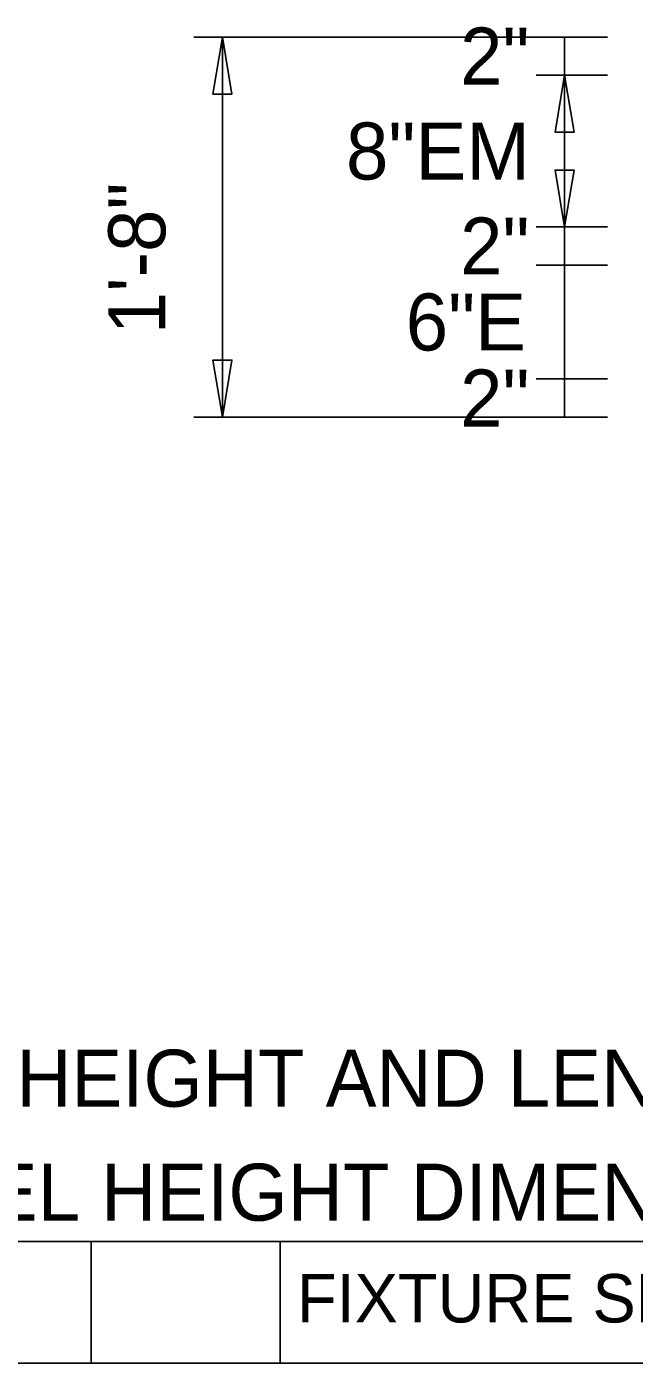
# Model space of a CAD drawing. Extents: x 764 to 1076, y -284 to -242.
# Drawn here: x 1056.47 to 1059.13, y -252.38 to -246.52 of the extents above; entities that cross this region are included whole.
import ezdxf

# ---------------------------------------------------------------- set-up
doc = ezdxf.new("R2010")
doc.units = 0
for name, color, linetype in [('GSDims', 7, 'Continuous'), ('SheetLinesMisc2_dp', 7, 'Continuous'), ('TextLabel', 7, 'Continuous'), ('TextMinor', 7, 'Continuous')]:
    doc.layers.add(name, color=color, linetype=linetype)

msp = doc.modelspace()

# ---------------------------------------------------------------- linework, layer by layer
at = {"layer": 'GSDims'}
for p, q in [((1057.5155, -246.5653), (1057.203, -246.5653)), ((1057.328, -248.232), (1057.328, -246.5653)), ((1059.0155, -246.5653), (1057.5155, -246.5653)), ((1059.0155, -246.5653), (1058.703, -246.5653)), ((1058.828, -246.7317), (1058.828, -246.5653)), ((1059.0155, -246.7317), (1058.703, -246.7317)), ((1059.0155, -246.7317), (1058.703, -246.7317)), ((1058.828, -246.7317), (1058.828, -247.3983)), ((1059.0155, -247.3983), (1058.703, -247.3983)), ((1059.0155, -247.3983), (1058.703, -247.3983)), ((1058.828, -247.5651), (1058.828, -247.3983)), ((1059.0155, -247.5651), (1058.703, -247.5651)), ((1059.0155, -247.5651), (1058.703, -247.5651)), ((1058.828, -247.5651), (1058.828, -248.0651)), ((1059.0155, -248.0651), (1058.703, -248.0651)), ((1059.0155, -248.0651), (1058.703, -248.0651)), ((1058.828, -248.232), (1058.828, -248.0651)), ((1057.5155, -248.232), (1057.203, -248.232)), ((1059.0155, -248.232), (1057.5155, -248.232)), ((1059.0155, -248.232), (1058.703, -248.232))]:
    msp.add_line(p, q, dxfattribs=at)
for points in [[(1057.328, -246.5653), (1057.3697, -246.8153), (1057.2863, -246.8153)], [(1058.828, -246.7317), (1058.8697, -246.9817), (1058.7863, -246.9817)], [(1058.828, -247.3983), (1058.8697, -247.1483), (1058.7863, -247.1483)], [(1057.328, -248.232), (1057.3697, -247.982), (1057.2863, -247.982)]]:
    msp.add_lwpolyline(points, close=True, dxfattribs=at)
at = {"layer": 'SheetLinesMisc2_dp'}
for p, q in [((1052.8, -251.8491), (1073.266, -251.8491)), ((1056.7531, -251.8491), (1056.7531, -252.3832)), ((1057.5814, -251.8491), (1057.5814, -252.3832)), ((1052.8, -252.3832), (1073.2662, -252.3832))]:
    msp.add_line(p, q, dxfattribs=at)

# ---------------------------------------------------------------- texts
at = {"layer": 'GSDims'}
for s, p in [('2"', (1058.3697, -246.7735)), ('8"EM', (1057.8697, -247.19)), ('2"', (1058.3697, -247.6067)), ('6"E', (1058.1316, -247.9401)), ('2"', (1058.3697, -248.2736))]:
    msp.add_text(s, height=0.25, dxfattribs=at).set_placement(p)
msp.add_text('1\'-8"', height=0.25, rotation=90, dxfattribs=at).set_placement((1057.078, -247.8689))
at = {"layer": 'TextLabel'}
for s, p in [('NOTE: THE FRAME HEIGHT AND LENGTH DIMENSIONS MUST BE VERIFIED.', (1053.286, -251.2577)), ('       THE SIGN PANEL HEIGHT DIMENSION IS FOR A FRAME MEASURING 20 INCHES IN HEIGHT.', (1053.286, -251.7577))]:
    msp.add_text(s, height=0.25, dxfattribs=at).set_placement(p)
at = {"layer": 'TextMinor'}
msp.add_text('FIXTURE SPACING', height=0.212581, dxfattribs=at).set_placement((1057.6551, -252.2043))

doc.saveas('drawing.dxf')
